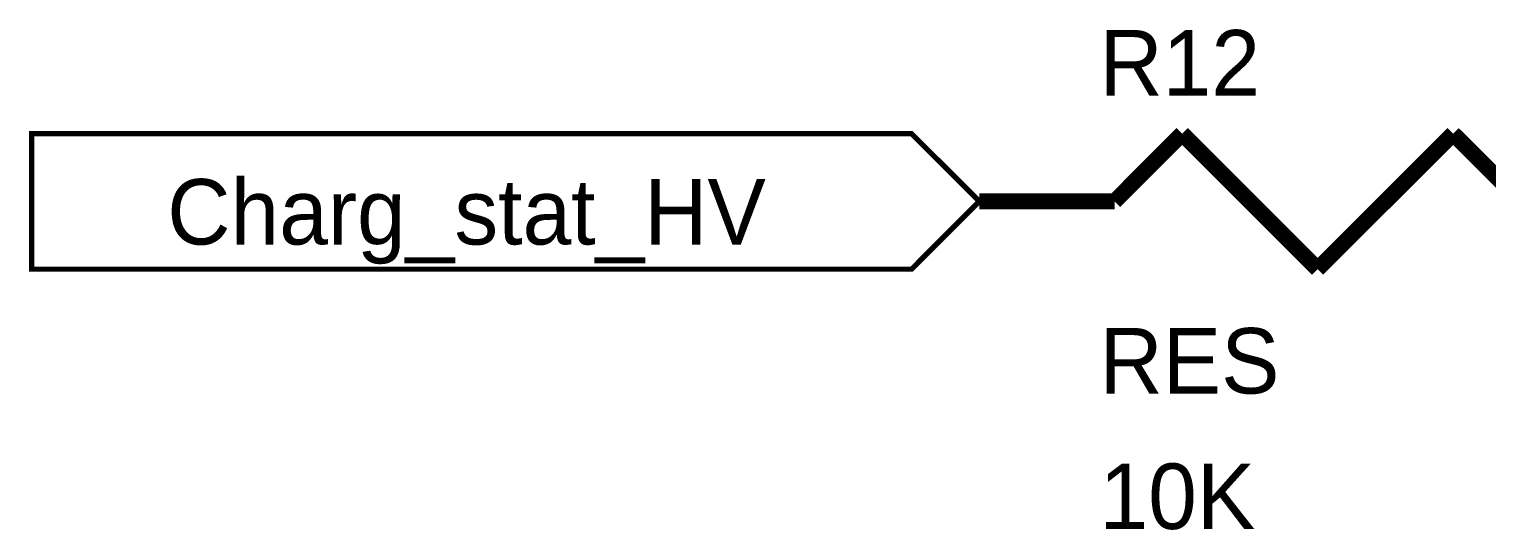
# Model space of a CAD drawing. Header units: millimetres. Extents: x 0 to 9.5, y 0 to 7.5.
# Drawn here: x 3.598 to 4.675, y 4.257 to 4.627 of the extents above; entities that cross this region are included whole.
import ezdxf

# ---------------------------------------------------------------- set-up
doc = ezdxf.new("R2010")
doc.units = ezdxf.units.MM
doc.header["$MEASUREMENT"] = 0
doc.layers.add('Sheet', color=255, linetype='Continuous')

msp = doc.modelspace()

# ---------------------------------------------------------------- linework, layer by layer
at = {"layer": 'Sheet', "const_width": 0.0118}
for points in [[(4.4501, 4.5499), (4.4002, 4.4999)], [(4.5501, 4.4498), (4.4501, 4.5499)], [(4.6502, 4.5499), (4.5501, 4.4498)], [(4.7002, 4.4999), (4.6502, 4.5499)], [(4.4002, 4.4999), (4.3002, 4.4999)]]:
    msp.add_lwpolyline(points, dxfattribs=at)
at = {"layer": 'Sheet', "const_width": 0.0039}
msp.add_lwpolyline([(3.6002, 4.4498), (3.6002, 4.5499), (4.2502, 4.5499), (4.3002, 4.4999), (4.2502, 4.4498), (3.6002, 4.4498)], close=True, dxfattribs=at)
msp.add_lwpolyline([(3.6002, 4.4498), (3.6002, 4.5499), (4.2502, 4.5499), (4.3002, 4.4999), (4.2502, 4.4498), (3.6002, 4.4498)], close=True, dxfattribs=at)

# ---------------------------------------------------------------- texts
at = {"layer": 'Sheet'}
for s, height, p in [('R12', 0.04837, (4.389, 4.5781)), ('Charg_stat_HV', 0.048366, (3.7003, 4.468)), ('RES', 0.04837, (4.389, 4.3579)), ('10K', 0.04837, (4.389, 4.2578))]:
    msp.add_text(s, height=height, dxfattribs=at).set_placement(p)

doc.saveas('drawing.dxf')
